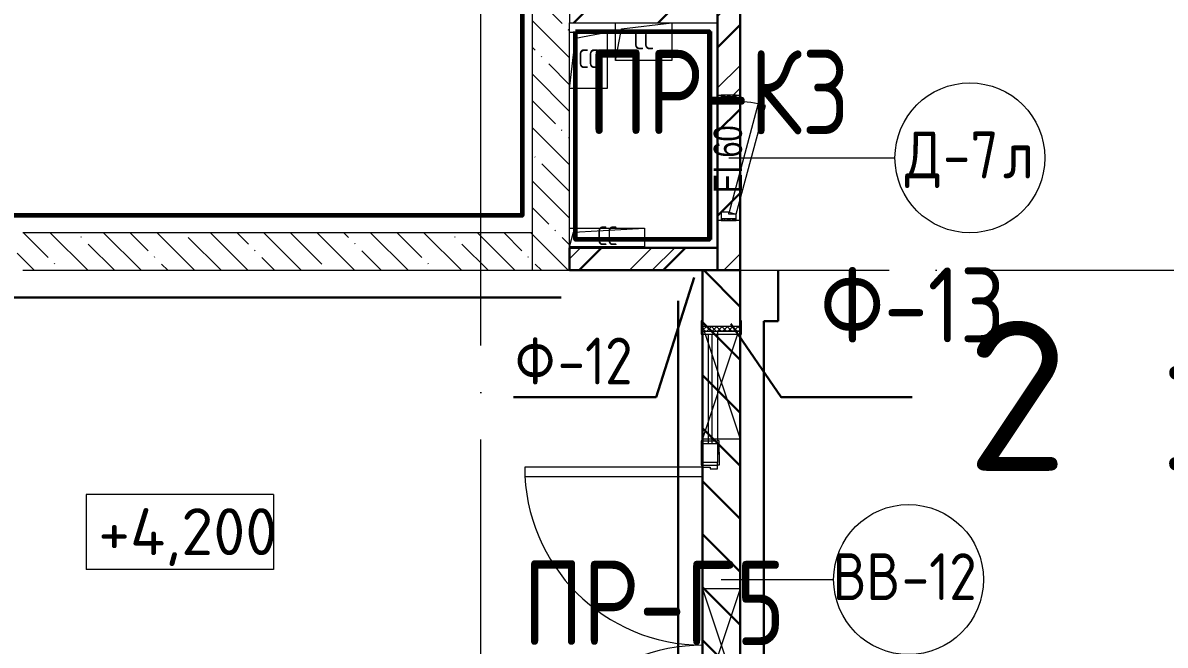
# Model space of a CAD drawing. Header units: millimetres. Extents: x -592259 to 288321, y -552984 to 293768.
# Drawn here: x 28204 to 34304, y -69620 to -66300 of the extents above; entities that cross this region are included whole.
import ezdxf

# ---------------------------------------------------------------- set-up
doc = ezdxf.new("R2010")
doc.units = ezdxf.units.MM
doc.linetypes.add('ADSK_Линия сетки', pattern=[2500, 2000, -250, 0, -250])
for name, color, linetype, lineweight in [('0) блоки', 6, 'Continuous', 30), ('0.2) Кирп 3.1 вып', 30, 'Continuous', 30), ('0.2) Кирпич 3 вып', 30, 'Continuous', 30), ('2)Фарх готовы', 3, 'Continuous', 30), ('2)Фархверки', 40, 'Continuous', 30), ('3) Перемычки готовы', 3, 'Continuous', 30), ('3.3) Перемычки 3 выполн', 5, 'Continuous', 30), ('4) Штукатурка', 6, 'Continuous', 30), ('4.1) Штук. 3 вып', 6, 'Continuous', 60), ('4.1.1) Штук.  швы3 вып.', 6, 'Continuous', 60), ('4.5) Штук Гипсовая по ЖБ', 6, 'Continuous', 30), ('4.6) Швы', 6, 'Continuous', 30), ('6.2) Шпаклевка 6 вып.', 3, 'Continuous', 60), ('A-DETL-GENF-OTLN', 250, 'Continuous', 5), ('A-DOOR-____-IDEN', 250, 'Continuous', 9), ('A-DOOR-____-MCUT', 250, 'Continuous', 5), ('A-DOOR-____-OTLN', 250, 'Continuous', 5), ('A-DOOR-FRAM-MCUT', 250, 'Continuous', 5), ('A-DOOR-FRAM-OTLN', 250, 'Continuous', 5), ('A-DOOR-GLAZ-MCUT', 250, 'Continuous', 5), ('A-FLOR-____-OTLN', 250, 'Continuous', 9), ('A-GLAZ-____-OTLN', 250, 'Continuous', 5), ('A-WALL-____-MCUT', 250, 'Continuous', 13), ('A-WALL-____-PATT', 250, 'Continuous', 13), ('G-____-____-DIMS', 250, 'Continuous', 9), ('G-____-____-TEXT', 250, 'Continuous', 9), ('S-GRID-____-OTLN', 250, 'Continuous', 9)]:
    doc.layers.add(name, color=color, linetype=linetype, lineweight=lineweight)
doc.styles.add('Arial Narrow', font='ARIALN.TTF', dxfattribs={"width": 0.9, "height": 150})
doc.styles.add('GOST Common_1', font='', dxfattribs={"width": 0.9, "height": 250})
doc.styles.add('ISOCPEUR', font='isocpeur.ttf', dxfattribs={"width": 0.8, "height": 100})
doc.styles.add('ISOCPEUR_3', font='isocpeur.ttf', dxfattribs={"height": 250})
doc.styles.add('ISOCPEUR_6', font='isocpeur.ttf', dxfattribs={"height": 3.5})
doc.styles.add('ISOCPEUR_I_1', font='ГОСТ тип А.ttf', dxfattribs={"height": 2500})
doc.styles.get('GOST Common_1').set_extended_font_data('GOST Common')
pattern_1 = [(45, (-601.3, -122294.8), (-251.4472, 251.4472), []), (45, (-601.3, -121913.8), (-251.4472, 251.4472), [])]
pattern_2 = [(135, (-601.3, -122294.79), (-142.5612, -142.5612), []), (135, (-458.73, -122294.79), (-142.5612, -142.5612), [252.016, -50.403, 3.353, -47.05])]

# ---------------------------------------------------------------- blocks, each defined once
blk = doc.blocks.new('Дверь_СКБ_1Ст_Внутренняя1 - Н_Д-7л_670x1875h_Технический шкаф ЭОМ и СС-42409413-АР1_Маркировочный план 2 этажа С1')
at = {"layer": 'A-DOOR-____-OTLN'}
h = blk.add_hatch(dxfattribs=at)
h.set_pattern_fill('FP_5', color=256, style=0, pattern_type=2)
h.set_pattern_definition([(135, (1951.41, 124.685), (-14.14214, -14.14214), []), (225, (1951.41, 124.685), (14.14214, -14.14214), [])])
h.paths.add_polyline_path([(337.5, -40), (347.5, -40), (347.5, 40), (337.5, 40)])
at = {"layer": 'A-DOOR-FRAM-OTLN'}
h = blk.add_hatch(dxfattribs=at)
h.set_pattern_fill('FP_6', color=256, style=0, pattern_type=2)
h.set_pattern_definition([(45, (-171.384, 124.685), (-14.1421, 14.1421), []), (135, (-171.384, 124.685), (-14.1421, -14.1421), [])])
h.paths.add_polyline_path([(-322.5, -40), (-312.5, -40), (-312.5, 40), (-322.5, 40)])
at = {"layer": 'A-DOOR-____-MCUT'}
for p, q in [((-267.1, 195.3), (-277.4, 156.7)), ((312.5, 40), (-267.1, 195.3)), ((-277.4, 156.7), (302.1, 1.4)), ((302.1, 1.4), (312.5, 40))]:
    blk.add_line(p, q, dxfattribs=at)
at = {"layer": 'A-DOOR-____-OTLN'}
blk.add_arc((312.5, 40), 600, 165, 180, dxfattribs=at)
at = {"layer": 'A-DOOR-FRAM-MCUT'}
for p, q in [((-312.5, 40), (-322.5, 40)), ((-322.5, 40), (-322.5, -40)), ((-287.5, 40), (-312.5, 40)), ((-312.5, 40), (-312.5, -40)), ((-312.5, -40), (-312.5, 40)), ((-287.5, 0), (-287.5, 40)), ((-277.5, 0), (-287.5, 0)), ((-277.5, -40), (-277.5, 0)), ((312.5, 0), (302.5, 0)), ((302.5, 0), (302.5, -40)), ((312.5, 40), (312.5, 0)), ((337.5, 40), (312.5, 40)), ((337.5, -40), (337.5, 40)), ((347.5, 40), (337.5, 40)), ((337.5, 40), (337.5, -40)), ((347.5, -40), (347.5, 40)), ((-322.5, -40), (-312.5, -40)), ((-312.5, -40), (-277.5, -40)), ((302.5, -40), (337.5, -40)), ((337.5, -40), (347.5, -40))]:
    blk.add_line(p, q, dxfattribs=at)
blk = doc.blocks.new('Дверь_СКБ_2Ст_Фрамуга2 - Н_ВВ-12_2700x2600h_Коридоры-42028589-АР1_Маркировочный план 2 этажа С1')
at = {"layer": 'A-DOOR-____-OTLN'}
h = blk.add_hatch(dxfattribs=at)
h.set_pattern_fill('FP_51', color=256, style=0, pattern_type=2)
h.set_pattern_definition([(135, (951.411, 164.685), (-14.1421, -14.1421), []), (225, (951.411, 164.685), (14.1421, -14.1421), [])])
h.paths.add_polyline_path([(1337.5, -100), (1362.5, -100), (1362.5, 100), (1337.5, 100)])
at = {"layer": 'A-DOOR-FRAM-OTLN'}
h = blk.add_hatch(dxfattribs=at)
h.set_pattern_fill('FP_52', color=256, style=0, pattern_type=2)
h.set_pattern_definition([(45, (-1171.384, 164.685), (-14.1421, 14.1421), []), (135, (-1171.384, 164.685), (-14.1421, -14.1421), [])])
h.paths.add_polyline_path([(-1337.5, -100), (-1312.5, -100), (-1312.5, 100), (-1337.5, 100)])
at = {"layer": 'A-DOOR-____-MCUT'}
for p, q in [((-1287.5, 1050), (-1287.5, 100)), ((-1237.5, 1050), (-1287.5, 1050)), ((-1237.5, 100), (-1237.5, 1050)), ((612.5, 1050), (562.5, 1050)), ((562.5, 1050), (562.5, 100)), ((612.5, 100), (612.5, 1050)), ((-1287.5, 100), (-1237.5, 100)), ((562.5, 100), (612.5, 100))]:
    blk.add_line(p, q, dxfattribs=at)
at = {"layer": 'A-DOOR-____-OTLN'}
for centre, start, end in [((-1287.5, 100), 0, 90), ((612.5, 100), 90, 180)]:
    blk.add_arc(centre, 950, start, end, dxfattribs=at)
at = {"layer": 'A-DOOR-FRAM-MCUT'}
for p, q in [((-1297.5, 108), (-1367.5, 108)), ((-1367.5, 108), (-1367.5, 100)), ((-1367.5, 100), (-1297.5, 100)), ((-1312.5, 100), (-1337.5, 100)), ((-1337.5, 100), (-1337.5, -100)), ((-1287.5, 100), (-1312.5, 100)), ((-1312.5, 100), (-1312.5, 20)), ((-1312.5, -100), (-1312.5, 100)), ((-1297.5, 100), (-1297.5, 108)), ((-1287.5, 60), (-1287.5, 100)), ((612.5, 100), (612.5, 60)), ((637.5, 100), (612.5, 100)), ((622.5, 108), (622.5, 100)), ((692.5, 108), (622.5, 108)), ((622.5, 100), (622.5, 20)), ((737.5, 100), (637.5, 100)), ((637.5, 20), (637.5, 100)), ((637.5, 20), (637.5, 100)), ((682.5, 108), (682.5, 100)), ((752.5, 108), (682.5, 108)), ((692.5, 100), (692.5, 108)), ((737.5, 100), (737.5, 20)), ((752.5, 100), (752.5, 108)), ((752.5, 100), (752.5, 20)), ((752.5, 100), (1337.5, 100)), ((1392.5, 108), (1322.5, 108)), ((1322.5, 108), (1322.5, 100)), ((1322.5, 100), (1322.5, 20)), ((1322.5, 100), (1392.5, 100)), ((1337.5, 100), (1337.5, 20)), ((1362.5, 100), (1337.5, 100)), ((1337.5, 100), (1337.5, -100)), ((1362.5, -100), (1362.5, 100)), ((1392.5, 100), (1392.5, 108)), ((-1312.5, 20), (-1277.5, 20)), ((-1297.5, 20), (-1312.5, 20)), ((-1312.5, 20), (-1312.5, -100)), ((-1297.5, -100), (-1297.5, 20)), ((-1277.5, 60), (-1287.5, 60)), ((-1277.5, 20), (-1277.5, 60)), ((612.5, 60), (602.5, 60)), ((602.5, 60), (602.5, 20)), ((602.5, 20), (637.5, 20)), ((622.5, 12), (622.5, 20)), ((692.5, 12), (622.5, 12)), ((737.5, 20), (637.5, 20)), ((682.5, 20), (682.5, 12)), ((682.5, 12), (752.5, 12)), ((692.5, 20), (692.5, 12)), ((752.5, 12), (752.5, 20)), ((1337.5, 20), (752.5, 20)), ((1337.5, 20), (1322.5, 20)), ((1322.5, 20), (1322.5, -100)), ((1337.5, -100), (1337.5, 20)), ((-1297.5, -100), (-1367.5, -100)), ((-1367.5, -100), (-1367.5, -108)), ((-1367.5, -108), (-1297.5, -108)), ((-1337.5, -100), (-1312.5, -100)), ((-1312.5, -100), (-1297.5, -100)), ((-1297.5, -108), (-1297.5, -100)), ((1322.5, -100), (1337.5, -100)), ((1392.5, -100), (1322.5, -100)), ((1322.5, -100), (1322.5, -108)), ((1322.5, -108), (1392.5, -108)), ((1337.5, -100), (1362.5, -100)), ((1392.5, -108), (1392.5, -100))]:
    blk.add_line(p, q, dxfattribs=at)
at = {"layer": 'A-DOOR-GLAZ-MCUT'}
for p, q in [((1322.5, 70), (737.5, 70)), ((1322.5, 50), (737.5, 50))]:
    blk.add_line(p, q, dxfattribs=at)
blk = doc.blocks.new('_Wn_-As_OpeningMEP_floor__Rectangular - _Wn_-As_OpeningMEP_floor__Rectangular-39657315-АР1_Маркировочный план 2 этажа С1')
at = {"layer": 'A-DETL-GENF-OTLN'}
for p, q in [((-117.9, 117.9), (150, 150)), ((-150, -50), (-117.9, 117.9))]:
    blk.add_line(p, q, dxfattribs=at)
blk = doc.blocks.new('_Wn_-As_OpeningMEP_floor__Rectangular - _Wn_-As_OpeningMEP_floor__Rectangular-39657353-АР1_Маркировочный план 2 этажа С1')
at = {"layer": 'A-DETL-GENF-OTLN'}
for p, q in [((-67.9, 167.9), (100, 200)), ((-100, -100), (-67.9, 167.9))]:
    blk.add_line(p, q, dxfattribs=at)
blk = doc.blocks.new('_Wn_-As_OpeningMEP_floor__Rectangular - _Wn_-As_OpeningMEP_floor__Rectangular-39657391-АР1_Маркировочный план 2 этажа С1')
at = {"layer": 'A-DETL-GENF-OTLN'}
for p, q in [((-200, 0), (-179.1, 79.1)), ((-179.1, 79.1), (200, 100))]:
    blk.add_line(p, q, dxfattribs=at)
blk = doc.blocks.new('_Wn_-As_OpeningMEP_wall__Rectangular - _Wn_-As_OpeningMEP_wall__Rectangular-36043504-АР1_Маркировочный план 2 этажа С1')
at = {"layer": 'A-DETL-GENF-OTLN'}
for p, q in [((300, -100), (-300, 100)), ((300, 100), (-300, -100)), ((-300, 100), (-300, -100)), ((300, 100), (-300, 100)), ((-300, 100), (-300, -100)), ((300, -100), (300, 100)), ((300, -100), (300, 100)), ((-300, -100), (300, -100))]:
    blk.add_line(p, q, dxfattribs=at)
blk = doc.blocks.new('_Wn_-As_OpeningMEP_wall__Rectangular - _Wn_-As_OpeningMEP_wall__Rectangular-35710610-АР1_Маркировочный план 2 этажа С1')
at = {"layer": 'A-DETL-GENF-OTLN'}
for p, q in [((260, -86.7), (-300, 100)), ((-300, 100), (-300, -100)), ((260, 100), (-300, 100)), ((-300, 100), (-300, -100)), ((275, 91.7), (-300, -100)), ((-300, -100), (260, -100))]:
    blk.add_line(p, q, dxfattribs=at)
blk = doc.blocks.new('Высотные отметки - 10х4_h_-17668432-АР1_Маркировочный план 2 этажа С1')
at = {"layer": 'G-____-____-DIMS'}
for p, q in [((-5, 4), (-5, 0)), ((5, 4), (-5, 4)), ((5, 4), (5, 0)), ((5, 0), (-5, 0))]:
    blk.add_line(p, q, dxfattribs=at)
blk = doc.blocks.new('ADSK_Марка_Дверь - Типоразмер_ADSK_Марка-30565456-АР1_Маркировочный план 2 этажа С1')
at = {"layer": 'A-DOOR-____-IDEN'}
blk.add_circle((0, 0), 4, dxfattribs=at)

msp = doc.modelspace()

# ---------------------------------------------------------------- hatches: boundary and pattern name
at = {"layer": '0) блоки'}
h = msp.add_hatch(dxfattribs=at)
h.set_pattern_fill('FP_1', color=256, style=0, pattern_type=2)
h.set_pattern_definition([(135, (-601.3, -122294.79), (-141.42136, -141.42136), [])])
h.paths.add_polyline_path([(31833.7078, -70919.7883), (32033.7078, -70919.7883), (32033.7078, -67919.7881), (31833.7078, -67919.7881), (31833.7078, -70649.7881)])
h.paths.add_polyline_path([(32033.7078, -67919.7881), (32033.7078, -67619.7878), (31833.7078, -67619.7878), (31833.7078, -67919.7881)])
at = {"layer": '0.2) Кирпич 3 вып'}
h = msp.add_hatch(dxfattribs=at)
h.set_pattern_fill('ANSI31', color=256, scale=100)
h.set_pattern_definition([(45, (-601.3, -122294.8), (-224.5064, 224.5064), [])])
h.paths.add_polyline_path([(31913.7078, -67619.7878), (31123.7078, -67619.7878), (31123.7078, -67499.7878), (31913.7078, -67499.7878)])
h.paths.add_polyline_path([(31913.7078, -66179.7872), (31123.7078, -66179.7872), (31123.7078, -66299.7872), (31913.7078, -66299.7872)])
h.paths.add_polyline_path([(31913.7078, -65159.7878), (31123.7078, -65159.7878), (31123.7078, -65279.7878), (31913.7078, -65279.7878)])
h.paths.add_polyline_path([(32033.7078, -67619.7878), (31913.7078, -67619.7878), (31913.7078, -63919.7883), (32033.7078, -63919.7883)])
at = {"layer": 'A-WALL-____-PATT', "lineweight": 15, "true_color": 0x000000}
h = msp.add_hatch(dxfattribs=at)
h.set_pattern_fill('FP_23', color=18, style=0, pattern_type=2)
h.set_pattern_definition(pattern_2)
h.paths.add_polyline_path([(30923.7078, -67619.7878), (31123.7078, -67619.7878), (31123.7078, -63919.7878), (30923.7078, -63919.7878), (30923.7078, -67271.1243)])
h = msp.add_hatch(dxfattribs=at)
h.set_pattern_fill('FP_4', color=18, style=0, pattern_type=2)
h.set_pattern_definition(pattern_1)
h.paths.add_polyline_path([(32013.7078, -67499.7878), (32033.7078, -67499.7878), (32033.7078, -67354.7878), (31913.7078, -67354.7878), (31913.7078, -67499.7878), (31933.7078, -67499.7878)])
h.paths.add_polyline_path([(32033.7078, -66684.7878), (32033.7078, -64864.7883), (31913.7078, -64864.7883), (31913.7078, -66684.7878), (32013.7078, -66684.7878)])
h.paths.add_polyline_path([(32033.7078, -64194.7883), (32033.7078, -63919.7883), (31913.7078, -63919.7883), (31913.7078, -64194.7883), (32013.7078, -64194.7883)])
h = msp.add_hatch(dxfattribs=at)
h.set_pattern_fill('FP_23', color=18, style=0, pattern_type=2)
h.set_pattern_definition(pattern_2)
h.paths.add_polyline_path([(30923.7078, -67619.7878), (30923.7078, -67419.7878), (28173.7078, -67419.7878), (28173.7078, -67619.7878), (29034.9411, -67619.7878)])
h.paths.add_polyline_path([(26643.7078, -67619.7878), (26673.7078, -67619.7878), (26673.7078, -67419.7878), (26473.7078, -67419.7878), (26473.7078, -67619.7878)])
h = msp.add_hatch(dxfattribs=at)
h.set_pattern_fill('FP_4', color=18, style=0, pattern_type=2)
h.set_pattern_definition(pattern_1)
h.paths.add_polyline_path([(31317.1372, -67619.7878), (32033.7078, -67619.7878), (32033.7078, -67499.7878), (31123.7078, -67499.7878), (31123.7078, -67619.7878)])

# ---------------------------------------------------------------- linework, layer by layer
at = {"layer": '0) блоки'}
for p, q in [((31833.7078, -70919.7883), (31833.7078, -67619.7878)), ((32033.7078, -70919.7883), (32033.7078, -67619.7878))]:
    msp.add_line(p, q, dxfattribs=at)
at = {"layer": '0.2) Кирп 3.1 вып'}
for points in [[(32033.7078, -67619.7878), (31913.7078, -67619.7878), (31913.7078, -63919.7883), (32033.7078, -63919.7883)], [(31913.7078, -67619.7878), (31123.7078, -67619.7878), (31123.7078, -67499.7878), (31913.7078, -67499.7878)]]:
    msp.add_lwpolyline(points, close=True, dxfattribs=at)
at = {"layer": '2)Фарх готовы'}
msp.add_lwpolyline([(31984.585, -67905.4929), (32253.0799, -68296.5524), (32953.0799, -68296.5524)], dxfattribs=at)
at = {"layer": '2)Фархверки'}
msp.add_lwpolyline([(31788.216, -67659.068), (31585.3498, -68296.5524), (31524.3695, -68296.5524), (30824.3695, -68296.5524)], dxfattribs=at)
at = {"layer": '4) Штукатурка'}
for p, q in [((32237.1433, -67891.0655), (32237.1433, -67619.7878)), ((31702.9952, -67783.0313), (31702.9952, -70747.9048)), ((32237.1433, -67891.0655), (32161.2872, -67891.0655)), ((32161.2872, -67891.0655), (32161.2872, -70787.3863))]:
    msp.add_line(p, q, dxfattribs=at)
at = {"layer": '4.1) Штук. 3 вып'}
for points in [[(26538.8004, -63987.8911), (30870.5541, -63987.8911), (30870.5541, -67327.9642), (26538.8004, -67327.9642)], [(31155.4487, -66345.8047), (31868.8013, -66345.8047), (31868.8013, -67455.9746), (31155.4487, -67455.9746)]]:
    msp.add_lwpolyline(points, close=True, dxfattribs=at)
at = {"layer": '4.1.1) Штук.  швы3 вып.'}
msp.add_lwpolyline([(31875.0747, -67455.9746), (31875.0747, -66345.8047)], dxfattribs=at)
at = {"layer": '4.5) Штук Гипсовая по ЖБ'}
msp.add_line((26148.7078, -67765.7776), (31078.7749, -67765.7776), dxfattribs=at)
at = {"layer": '4.6) Швы'}
for points in [[(31702.9952, -70231.1844), (31702.9952, -68047.5946)], [(32161.2872, -70274.1697), (32161.2872, -68090.5799)]]:
    msp.add_lwpolyline(points, dxfattribs=at)
at = {"layer": '6.2) Шпаклевка 6 вып.'}
msp.add_lwpolyline([(26538.8004, -63987.8911), (30870.5541, -63987.8911), (30870.5541, -67327.9642), (26538.8004, -67327.9642)], close=True, dxfattribs=at)
at = {"layer": 'A-DOOR-____-IDEN', "color": 18, "true_color": 0x000000}
for p, q in [((31973.7078, -67019.7878), (32861.1847, -67019.7878)), ((31933.7078, -69269.7881), (32528.2504, -69269.7881))]:
    msp.add_line(p, q, dxfattribs=at)
at = {"layer": 'A-FLOR-____-OTLN', "color": 18, "lineweight": 5, "true_color": 0x000000}
for p, q in [((31369.1658, -66499.7872), (31369.1658, -66299.7878)), ((31669.1658, -66299.7878), (31669.1658, -66499.7872)), ((31123.7078, -66349.7872), (31323.7078, -66349.7872)), ((31323.7078, -66349.7872), (31323.7078, -66649.7872)), ((31669.1658, -66499.7872), (31369.1658, -66499.7872)), ((31323.7078, -66649.7872), (31123.7078, -66649.7872)), ((32033.7078, -66684.7878), (32033.7078, -67090.5986)), ((32033.7078, -67245.1467), (32033.7078, -67354.7878)), ((31123.7078, -67394.7872), (31523.7078, -67394.7872)), ((31523.7078, -67394.7872), (31523.7078, -67494.7872)), ((31523.7078, -67494.7872), (31123.7078, -67494.7872)), ((31833.7078, -68519.7878), (31833.7078, -68644.7881)), ((31833.7078, -68719.7881), (31833.7078, -69319.7883))]:
    msp.add_line(p, q, dxfattribs=at)
at = {"layer": 'A-WALL-____-MCUT', "color": 18, "lineweight": 15, "true_color": 0x000000}
for p, q in [((30923.7078, -63919.7878), (30923.7078, -67619.7878)), ((32033.7078, -66684.7878), (32033.7078, -64864.7883)), ((31913.7078, -65279.7878), (31913.7078, -66684.7878)), ((31123.7078, -66199.7878), (31123.7078, -66299.7878)), ((31123.7078, -66299.7878), (31913.7078, -66299.7878)), ((31123.7078, -67619.7878), (31123.7078, -66299.7878)), ((31913.7078, -66684.7878), (31933.7078, -66684.7878)), ((32013.7078, -66684.7878), (32033.7078, -66684.7878)), ((31933.7078, -67354.7878), (31913.7078, -67354.7878)), ((31913.7078, -67354.7878), (31913.7078, -67499.7878)), ((32033.7078, -67354.7878), (32013.7078, -67354.7878)), ((32033.7078, -67889.7881), (32033.7078, -67354.7878)), ((30923.7078, -67419.7878), (28203.7078, -67419.7878)), ((31913.7078, -67499.7878), (31123.7078, -67499.7878)), ((28203.7078, -67619.7878), (31123.7078, -67619.7878)), ((31123.7078, -67619.7878), (31833.7078, -67619.7878)), ((31833.7078, -67619.7878), (31833.7078, -67889.7881)), ((32033.7078, -67619.7878), (31833.7078, -67619.7878))]:
    msp.add_line(p, q, dxfattribs=at)
at = {"layer": 'S-GRID-____-OTLN', "color": 18, "linetype": 'ADSK_Линия сетки', "true_color": 0x000000}
for p, q in [((30648.7078, -83022.3092), (30648.7078, -61092.7832)), ((-4170.8434, -67619.7878), (72672.5335, -67619.7878))]:
    msp.add_line(p, q, dxfattribs=at)

# ---------------------------------------------------------------- block references
at = {"layer": 'A-DOOR-____-IDEN', "color": 18, "true_color": 0x000000, "xscale": 99.99999999999993, "yscale": 99.99999999999993, "zscale": 99.99999999999993}
for p in [(33261.1847, -67019.7878), (32933.7078, -69269.7881)]:
    msp.add_blockref('ADSK_Марка_Дверь - Типоразмер_ADSK_Марка-30565456-АР1_Маркировочный план 2 этажа С1', p, dxfattribs=at)
at = {"layer": 'A-DOOR-____-OTLN', "color": 18, "true_color": 0x000000}
for name, p, rotation in [('Дверь_СКБ_1Ст_Внутренняя1 - Н_Д-7л_670x1875h_Технический шкаф ЭОМ и СС-42409413-АР1_Маркировочный план 2 этажа С1', (31973.7078, -67007.2878), 269.9999999999999), ('Дверь_СКБ_2Ст_Фрамуга2 - Н_ВВ-12_2700x2600h_Коридоры-42028589-АР1_Маркировочный план 2 этажа С1', (31933.7078, -69282.2881), 89.99999999999993)]:
    msp.add_blockref(name, p, dxfattribs=dict(at, rotation=rotation))
at = {"layer": 'A-GLAZ-____-OTLN', "color": 18, "true_color": 0x000000}
for name, p in [('_Wn_-As_OpeningMEP_floor__Rectangular - _Wn_-As_OpeningMEP_floor__Rectangular-39657315-АР1_Маркировочный план 2 этажа С1', (31519.1658, -66449.7872)), ('_Wn_-As_OpeningMEP_floor__Rectangular - _Wn_-As_OpeningMEP_floor__Rectangular-39657353-АР1_Маркировочный план 2 этажа С1', (31223.7078, -66549.7872)), ('_Wn_-As_OpeningMEP_floor__Rectangular - _Wn_-As_OpeningMEP_floor__Rectangular-39657391-АР1_Маркировочный план 2 этажа С1', (31323.7078, -67494.7872))]:
    msp.add_blockref(name, p, dxfattribs=at)
at = {"layer": 'A-GLAZ-____-OTLN', "color": 18, "true_color": 0x000000, "rotation": 89.99999999999993}
for name, p in [('_Wn_-As_OpeningMEP_wall__Rectangular - _Wn_-As_OpeningMEP_wall__Rectangular-35710610-АР1_Маркировочный план 2 этажа С1', (31933.7078, -68219.7878)), ('_Wn_-As_OpeningMEP_wall__Rectangular - _Wn_-As_OpeningMEP_wall__Rectangular-36043504-АР1_Маркировочный план 2 этажа С1', (31933.7078, -69619.7883))]:
    msp.add_blockref(name, p, dxfattribs=at)
at = {"layer": 'G-____-____-DIMS', "color": 18, "true_color": 0x000000, "xscale": 99.99999999999993, "yscale": 99.99999999999993, "zscale": 99.99999999999993}
msp.add_blockref('Высотные отметки - 10х4_h_-17668432-АР1_Маркировочный план 2 этажа С1', (29041.8184, -69215.8271), dxfattribs=at)

# ---------------------------------------------------------------- texts
at = {"layer": '2)Фарх готовы', "insert": (32463.5278, -67604.7974), "char_height": 400, "width": 526.708687, "attachment_point": 1, "style": 'GOST Common_1'}
msp.add_mtext('Ф-13', dxfattribs=at)
at = {"layer": '2)Фархверки', "attachment_point": 1}
for s, insert, char_height, width, style in [('СС', (31467.1868, -66340.8317), 100, 141.097, 'ISOCPEUR'), ('СС', (31171.7289, -66440.8317), 100, 141.097, 'ISOCPEUR'), ('СС', (31271.7289, -67385.8317), 100, 141.097, 'ISOCPEUR'), ('\\fGOST Common|b0|i0|c204|p34|;\\W.9;Ф', (30833.4386, -67978.7148), 250, 274.177125, 'GOST Common_1'), ('-12', (31059.6574, -67978.7148), 250, 526.708687, 'GOST Common_1')]:
    msp.add_mtext(s, dxfattribs=dict(at, insert=insert, char_height=char_height, width=width, style=style))
at = {"layer": '3) Перемычки готовы', "insert": (30874.7407, -69169.515), "char_height": 450, "width": 333.502, "attachment_point": 1, "style": 'ISOCPEUR_I_1'}
msp.add_mtext('ПР-Г5', dxfattribs=at)
at = {"layer": '3.3) Перемычки 3 выполн', "insert": (31219.3075, -66443.845), "char_height": 450, "width": 333.502, "attachment_point": 1, "style": 'ISOCPEUR_I_1'}
msp.add_mtext('ПР-К3', dxfattribs=at)
at = {"layer": 'A-DOOR-____-IDEN', "color": 18, "true_color": 0x000000, "insert": (31893.5593, -67207.8952), "char_height": 150, "width": 447.341625, "attachment_point": 1, "rotation": 90, "style": 'Arial Narrow'}
msp.add_mtext('EI 60', dxfattribs=at)
at = {"layer": 'A-DOOR-____-IDEN', "color": 18, "true_color": 0x000000, "char_height": 250, "attachment_point": 1, "style": 'GOST Common_1'}
for s, insert, width in [('\\fGOST Common|b0|i0|c204|p34|;\\W.9;Д', (32915.1273, -66879.3372), 245.316375), ('-7', (33117.5336, -66879.3372), 389.620125), ('\\fGOST Common|b0|i0|c204|p34|;\\W.9;л', (33439.0023, -66879.3372), 194.810062), ('ВВ', (32528.2504, -69129.3375), 447.341625), ('-12', (32897.3442, -69129.3375), 526.708687)]:
    msp.add_mtext(s, dxfattribs=dict(at, insert=insert, width=width))
at = {"layer": 'G-____-____-DIMS', "color": 18, "true_color": 0x000000, "insert": (28606.1052, -68889.2132), "char_height": 250, "width": 1045.711485, "attachment_point": 1, "line_spacing_factor": 1.149209, "style": 'ISOCPEUR_3'}
msp.add_mtext('+4,200', dxfattribs=at)
at = {"layer": 'G-____-____-TEXT', "color": 7, "insert": (33241.3761, -67889.7881), "char_height": 800, "width": 18169.734652, "attachment_point": 1, "style": 'ISOCPEUR_6'}
msp.add_mtext('2 этаж, 1 секция', dxfattribs=at)

doc.saveas('drawing.dxf')
